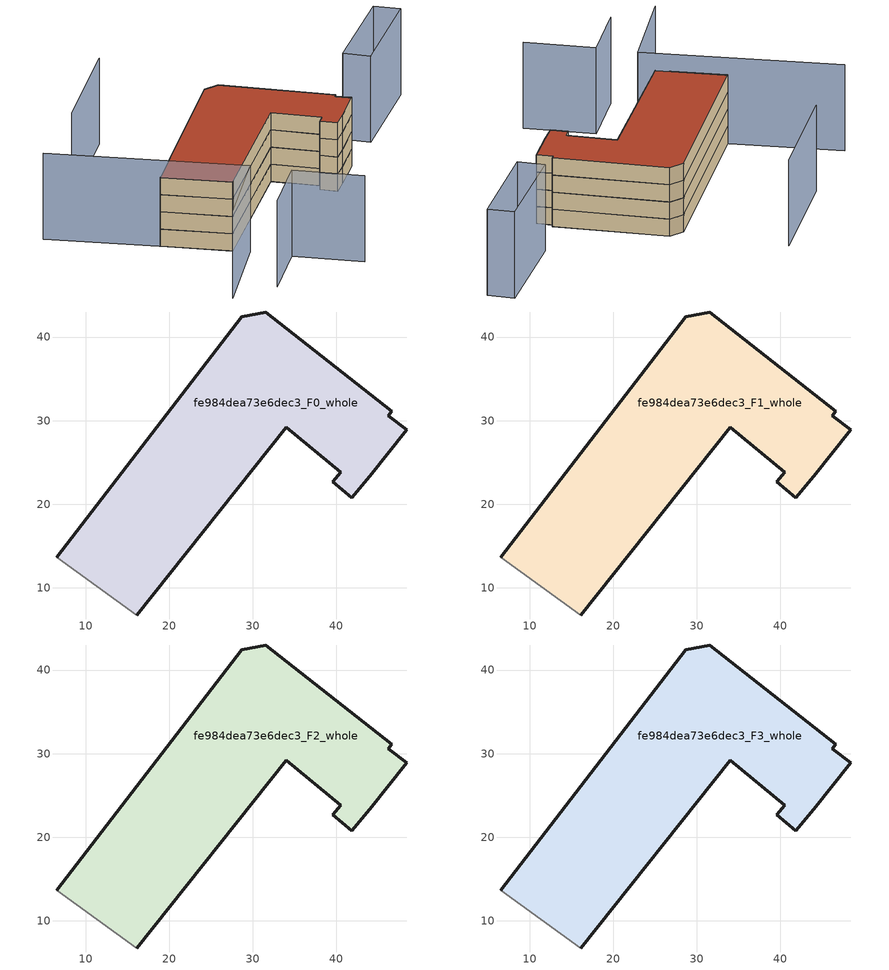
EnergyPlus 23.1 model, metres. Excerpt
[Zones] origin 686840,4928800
fe984dea73e6dec3_F0_whole
 floor ground (EU_floor_Construction): 41.83,20.76 43.99,23.34 48.4,28.88 46.22,30.58 46.63,31.11 31.53,43 28.71,42.41 6.57,13.67 16.15,6.75 34.03,29.18 40.55,23.86 39.55,22.67 z0
 wall outside (EU_wall_Construction): 6.57,13.67 28.71,42.41 31.53,43 46.63,31.11 46.22,30.58 48.4,28.88 43.99,23.34 41.83,20.76 39.55,22.67 40.55,23.86 34.03,29.18 16.15,6.75 z0:3
 wall adiabatic (EU_wall_Construction): 16.15,6.75 6.57,13.67 z0:3
fe984dea73e6dec3_F1_whole
 floor to fe984dea73e6dec3_F0_whole (EU_floor_Construction): 41.83,20.76 43.99,23.34 48.4,28.88 46.22,30.58 46.63,31.11 31.53,43 28.71,42.41 6.57,13.67 16.15,6.75 34.03,29.18 40.55,23.86 39.55,22.67 z3
 wall outside (EU_wall_Construction): 6.57,13.67 28.71,42.41 31.53,43 46.63,31.11 46.22,30.58 48.4,28.88 43.99,23.34 41.83,20.76 39.55,22.67 40.55,23.86 34.03,29.18 16.15,6.75 z3:6
 wall adiabatic (EU_wall_Construction): 16.15,6.75 6.57,13.67 z3:6
fe984dea73e6dec3_F2_whole
 floor to fe984dea73e6dec3_F1_whole (EU_floor_Construction): 41.83,20.76 43.99,23.34 48.4,28.88 46.22,30.58 46.63,31.11 31.53,43 28.71,42.41 6.57,13.67 16.15,6.75 34.03,29.18 40.55,23.86 39.55,22.67 z6
 wall outside (EU_wall_Construction): 6.57,13.67 28.71,42.41 31.53,43 46.63,31.11 46.22,30.58 48.4,28.88 43.99,23.34 41.83,20.76 39.55,22.67 40.55,23.86 34.03,29.18 16.15,6.75 z6:9
 wall adiabatic (EU_wall_Construction): 16.15,6.75 6.57,13.67 z6:9
fe984dea73e6dec3_F3_whole
 floor to fe984dea73e6dec3_F2_whole (EU_floor_Construction): 41.83,20.76 43.99,23.34 48.4,28.88 46.22,30.58 46.63,31.11 31.53,43 28.71,42.41 6.57,13.67 16.15,6.75 34.03,29.18 40.55,23.86 39.55,22.67 z9
 wall outside (EU_wall_Construction): 6.57,13.67 28.71,42.41 31.53,43 46.63,31.11 46.22,30.58 48.4,28.88 43.99,23.34 41.83,20.76 39.55,22.67 40.55,23.86 34.03,29.18 16.15,6.75 z9:12
 wall adiabatic (EU_wall_Construction): 16.15,6.75 6.57,13.67 z9:12
 roof outside (EU_roof_Construction): 46.63,31.11 46.22,30.58 48.4,28.88 43.99,23.34 41.83,20.76 39.55,22.67 40.55,23.86 34.03,29.18 16.15,6.75 6.57,13.67 28.71,42.41 31.53,43 z12
shading: 16.09,-9.32 23.59,0.62 / 23.59,0.62 33.08,-6.54 / -8.93,24.51 18.54,5.29 / 18.54,5.29 7.73,-10.17 / 16.19,54.82 2.51,37.19 / 55.41,36.23 51.94,39.21 / 51.94,39.21 64.78,54.18 / 64.78,54.18 68.26,51.2 / 68.26,51.2 55.41,36.23 z0:15
[Building]
EU S2 Campaign: North Axis=0; Terrain=City; Solar Distribution=FullExterior
[Site:Location]
Bologna: Latitude=44.5; Longitude=11.25; Time Zone=1; Elevation=37
[SizingPeriod:WeatherFileDays]
AnnualSizingPeriod: Begin Month=1; Begin Day of Month=1; End Month=12; End Day of Month=31; Day of Week for Start Day=Monday; Use Weather File Daylight Saving Period=No; Use Weather File Rain and Snow Indicators=No
[MATERIAL]
EU_InternalMass_Material: Roughness=MediumRough; Thickness=0.1; Conductivity=1; Density=1800; Specific Heat=900; Thermal Absorptance=0.9; Solar Absorptance=0.7; Visible Absorptance=0.7
[MATERIAL:NOMASS] Roughness=MediumRough; Thermal Absorptance=0.9; Solar Absorptance=0.7; Visible Absorptance=0.7
Name | Thermal Resistance
EU_wall_NoMass | 0.937881
EU_roof_NoMass | 0.548572
EU_floor_NoMass | 0.71348
[CONSTRUCTION]
EU_wall_Construction: EU_wall_NoMass
EU_roof_Construction: EU_roof_NoMass
EU_floor_Construction: EU_floor_NoMass
EU_InternalMass_Construction: EU_InternalMass_Material
[ZONE] Type=1; Multiplier=1; Ceiling Height=autocalculate; Volume=1714.95; Floor Area=autocalculate; Part of Total Floor Area=Yes
fe984dea73e6dec3_F0_whole; fe984dea73e6dec3_F1_whole; fe984dea73e6dec3_F2_whole; fe984dea73e6dec3_F3_whole
[INTERNALMASS] Construction=EU_InternalMass_Construction; Surface Area=571.651
Name | Zone or ZoneList
fe984dea73e6dec3_F0_whole_EU_InternalMass | fe984dea73e6dec3_F0_whole
fe984dea73e6dec3_F1_whole_EU_InternalMass | fe984dea73e6dec3_F1_whole
fe984dea73e6dec3_F2_whole_EU_InternalMass | fe984dea73e6dec3_F2_whole
fe984dea73e6dec3_F3_whole_EU_InternalMass | fe984dea73e6dec3_F3_whole
[OTHEREQUIPMENT] Fuel Type=Electricity; Design Level Calculation Method=Watts/Area; Power per Zone Floor Area=1; Fraction Latent=0; Fraction Radiant=0; Fraction Lost=0; Carbon Dioxide Generation Rate=0; EndUse Subcategory=EU_Step8_InternalGains
Name | Zone or ZoneList or Space or SpaceList | Schedule
EU_Step8_InternalGain_fe984dea73e6dec3_F0_whole_f000 | fe984dea73e6dec3_F0_whole | EU_Step8_GainSchedule_fe984dea73e6dec3_F0_whole_f000
EU_Step8_InternalGain_fe984dea73e6dec3_F1_whole_f000 | fe984dea73e6dec3_F1_whole | EU_Step8_GainSchedule_fe984dea73e6dec3_F1_whole_f000
EU_Step8_InternalGain_fe984dea73e6dec3_F2_whole_f000 | fe984dea73e6dec3_F2_whole | EU_Step8_GainSchedule_fe984dea73e6dec3_F2_whole_f000
EU_Step8_InternalGain_fe984dea73e6dec3_F3_whole_f000 | fe984dea73e6dec3_F3_whole | EU_Step8_GainSchedule_fe984dea73e6dec3_F3_whole_f000
[ZONEVENTILATION:DESIGNFLOWRATE] Schedule=EU_AlwaysOn; Design Flow Rate Calculation Method=AirChanges/Hour; Air Changes per Hour=0.687892; Ventilation Type=Natural; Fan Pressure Rise=0; Fan Total Efficiency=1; Constant Term Coefficient=1; Temperature Term Coefficient=0; Velocity Term Coefficient=0; Velocity Squared Term Coefficient=0; Minimum Indoor Temperature=-100; Maximum Indoor Temperature=100; Delta Temperature=-100; Minimum Outdoor Temperature=-100; Maximum Outdoor Temperature=100; Maximum Wind Speed=40
Name | Zone or ZoneList or Space or SpaceList
EU_ConstantAir_fe984dea73e6dec3_F0_whole | fe984dea73e6dec3_F0_whole
EU_ConstantAir_fe984dea73e6dec3_F1_whole | fe984dea73e6dec3_F1_whole
EU_ConstantAir_fe984dea73e6dec3_F2_whole | fe984dea73e6dec3_F2_whole
EU_ConstantAir_fe984dea73e6dec3_F3_whole | fe984dea73e6dec3_F3_whole
[HVACTEMPLATE:THERMOSTAT] Constant Heating Setpoint=20; Constant Cooling Setpoint=50
EU_HeatOnly_fe984dea73e6dec3_F0_whole; EU_HeatOnly_fe984dea73e6dec3_F1_whole; EU_HeatOnly_fe984dea73e6dec3_F2_whole; EU_HeatOnly_fe984dea73e6dec3_F3_whole
[HVACTEMPLATE:ZONE:IDEALLOADSAIRSYSTEM] System Availability Schedule=EU_AlwaysOn; Maximum Heating Supply Air Temperature=50; Minimum Cooling Supply Air Temperature=13; Maximum Heating Supply Air Humidity Ratio=0.0156; Minimum Cooling Supply Air Humidity Ratio=0.0077; Heating Limit=NoLimit; Cooling Limit=NoLimit; Heating Availability Schedule=EU_AlwaysOn; Cooling Availability Schedule=EU_CoolingOff; Dehumidification Control Type=ConstantSensibleHeatRatio; Cooling Sensible Heat Ratio=0.7; Dehumidification Setpoint=60; Humidification Control Type=None; Humidification Setpoint=30; Outdoor Air Method=None; Outdoor Air Flow Rate per Person=0.00944; Outdoor Air Flow Rate per Zone Floor Area=0; Outdoor Air Flow Rate per Zone=0; Demand Controlled Ventilation Type=None; Outdoor Air Economizer Type=NoEconomizer; Heat Recovery Type=None; Sensible Heat Recovery Effectiveness=0.7; Latent Heat Recovery Effectiveness=0.65
Name | Template Thermostat
fe984dea73e6dec3_F0_whole | EU_HeatOnly_fe984dea73e6dec3_F0_whole
fe984dea73e6dec3_F1_whole | EU_HeatOnly_fe984dea73e6dec3_F1_whole
fe984dea73e6dec3_F2_whole | EU_HeatOnly_fe984dea73e6dec3_F2_whole
fe984dea73e6dec3_F3_whole | EU_HeatOnly_fe984dea73e6dec3_F3_whole
[SIZING:ZONE] Zone Cooling Design Supply Air Temperature Input Method=SupplyAirTemperature; Zone Cooling Design Supply Air Temperature=13; Zone Heating Design Supply Air Temperature Input Method=SupplyAirTemperature; Zone Heating Design Supply Air Temperature=50; Zone Cooling Design Supply Air Humidity Ratio=0.008; Zone Heating Design Supply Air Humidity Ratio=0.008; Cooling Design Air Flow Method=DesignDay; Cooling Design Air Flow Rate=0; Cooling Minimum Air Flow per Zone Floor Area=0.000762; Cooling Minimum Air Flow=0; Cooling Minimum Air Flow Fraction=0.2; Heating Design Air Flow Method=DesignDay; Heating Design Air Flow Rate=0; Heating Maximum Air Flow per Zone Floor Area=0.002032; Heating Maximum Air Flow=0.141576; Heating Maximum Air Flow Fraction=0.3; Account for Dedicated Outdoor Air System=No; Dedicated Outdoor Air System Control Strategy=NeutralSupplyAir; Dedicated Outdoor Air Low Setpoint Temperature for Design=autosize; Dedicated Outdoor Air High Setpoint Temperature for Design=autosize; Zone Load Sizing Method=Sensible Load Only No Latent Load; Zone Latent Cooling Design Supply Air Humidity Ratio Input Method=HumidityRatioDifference; Zone Cooling Design Supply Air Humidity Ratio Difference=0.005; Zone Latent Heating Design Supply Air Humidity Ratio Input Method=HumidityRatioDifference; Zone Humidification Design Supply Air Humidity Ratio Difference=0.005
fe984dea73e6dec3_F0_whole; fe984dea73e6dec3_F1_whole; fe984dea73e6dec3_F2_whole; fe984dea73e6dec3_F3_whole
[SCHEDULE:CONSTANT]
Name | Hourly Value
EU_AlwaysOn | 1
EU_CoolingOff | 0
[SCHEDULE:FILE] Column Number=1; Rows to Skip at Top=0; Number of Hours of Data=8760; Column Separator=Comma; Interpolate to Timestep=No; Minutes per Item=60; Adjust Schedule for Daylight Savings=Yes
Name | File
EU_Step8_GainSchedule_fe984dea73e6dec3_F0_whole_f000 | ../../schedules/fe984dea73e6dec3/fe984dea73e6dec3_F0_whole_f000_gain.csv
EU_Step8_GainSchedule_fe984dea73e6dec3_F1_whole_f000 | ../../schedules/fe984dea73e6dec3/fe984dea73e6dec3_F1_whole_f000_gain.csv
EU_Step8_GainSchedule_fe984dea73e6dec3_F2_whole_f000 | ../../schedules/fe984dea73e6dec3/fe984dea73e6dec3_F2_whole_f000_gain.csv
EU_Step8_GainSchedule_fe984dea73e6dec3_F3_whole_f000 | ../../schedules/fe984dea73e6dec3/fe984dea73e6dec3_F3_whole_f000_gain.csv
